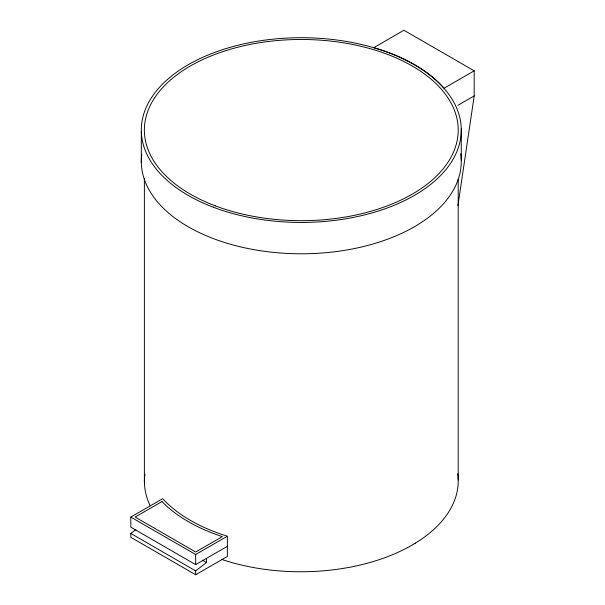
<?xml version="1.0" encoding="UTF-8"?>
<svg xmlns="http://www.w3.org/2000/svg" width="605" height="605" viewBox="0 0 605 605"><rect width="100%" height="100%" fill="white"/><g stroke="black" fill="none" stroke-linecap="round" stroke-linejoin="round"><path stroke-width="0.91" d="M150.214 505.735C145.442 496.055 143.34 484.93 144.943 474.214M457.94 205.602L474.199 95.9L474.199 70.823L403.921 30.25L373.739 47.674A157.542 90.954 0 0 1 444.017 88.247L474.199 70.823M227.359 546.338L195.672 564.639L130.801 527.182L130.801 517.071L162.662 498.679A157.686 91.037 0 0 0 227.359 536.227L227.359 556.456L195.672 574.75L130.801 537.3L130.801 533.451L135.86 529.534M195.672 574.75L195.672 570.908L206.509 562.514L206.509 558.377M457.94 105.285L474.199 95.9M130.801 517.071L195.672 554.52L227.359 536.227M407.498 547.707L415.295 543.252M202.456 560.169L206.509 562.514M130.801 533.451L195.672 570.908M461.267 128.88L461.267 160.227M458.204 179.118L458.204 479.999M195.672 554.52L195.672 564.639M144.376 178.626L144.376 482.336M141.313 131.27L141.313 162.616M457.72 473.685A156.914 90.591 0 0 1 415.204 543.207M407.415 547.661A156.937 90.606 0 0 1 221.619 559.383M460.73 153.791A159.985 92.368 0 0 1 301.759 253.79A159.985 92.368 0 0 1 141.774 154.328M161.966 501.575L135.134 517.063L195.68 552.017L222.36 536.62L219.033 535.523A160.726 92.792 0 0 1 163.826 503.489L161.966 501.575M215.229 205.836A156.922 90.599 0 0 0 457.962 135.225A156.922 90.599 0 0 0 230.686 49.164A156.922 90.599 0 0 0 215.229 205.836M213.55 207.311A159.985 92.368 0 0 0 461.018 135.331A159.985 92.368 0 0 0 229.31 47.583A159.985 92.368 0 0 0 213.55 207.311"/></g></svg>
